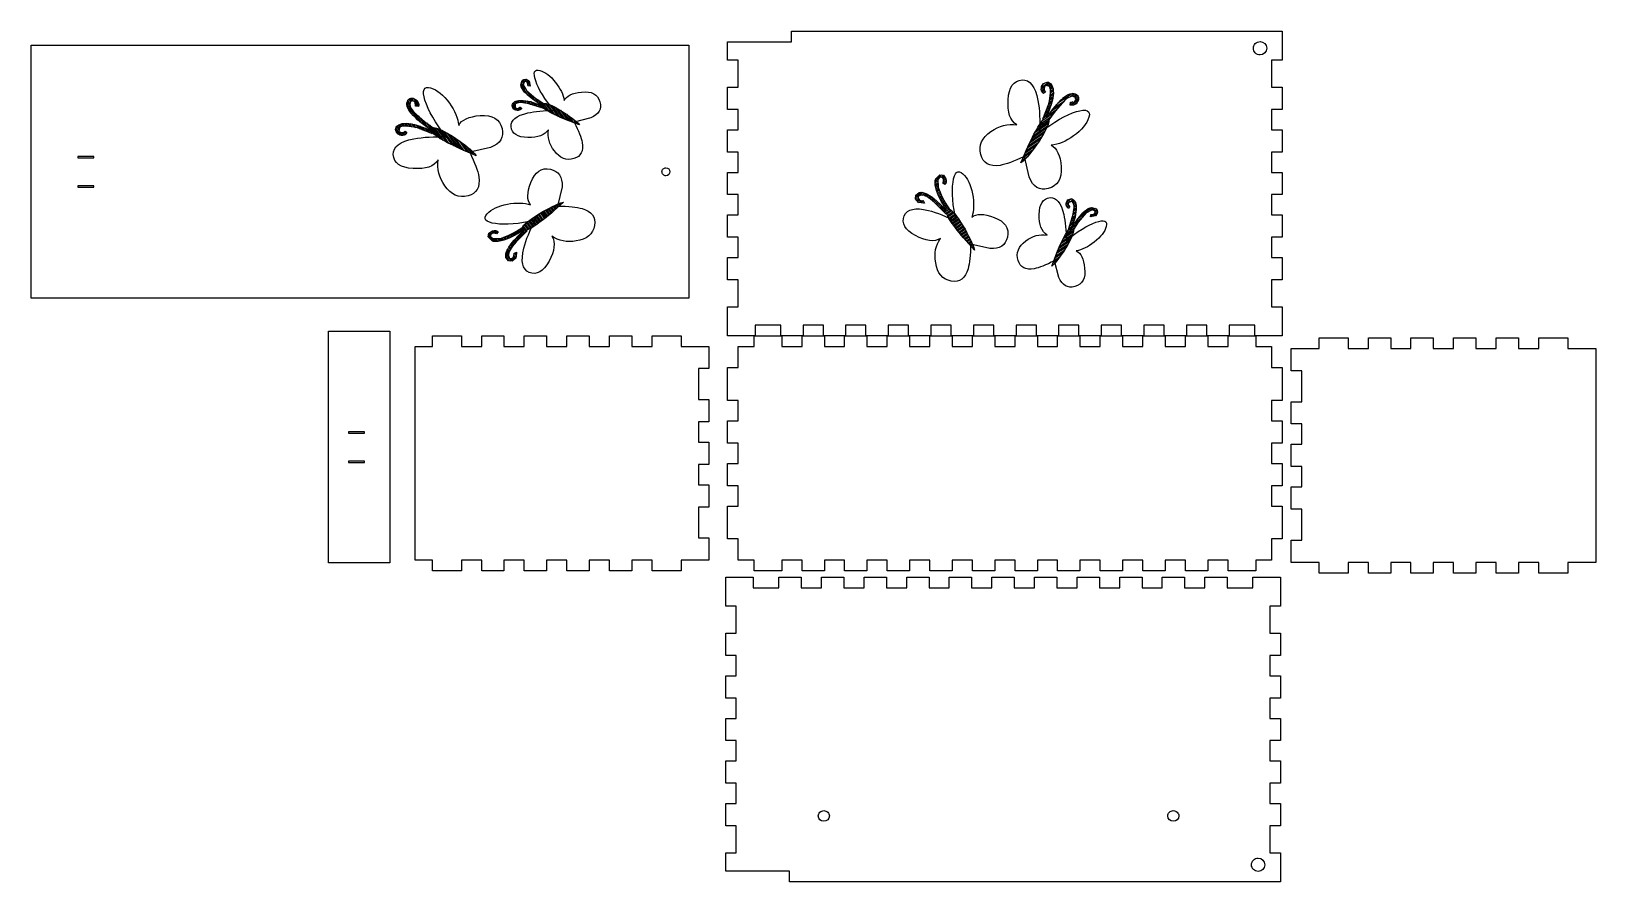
# Model space of a CAD drawing. Extents: x -48 to 540, y -41 to 278.
import ezdxf

# ---------------------------------------------------------------- set-up
doc = ezdxf.new("R2010")
doc.units = 0
doc.layers.add('Ebene_1', color=7, linetype='CONTINUOUS')

msp = doc.modelspace()

# ---------------------------------------------------------------- linework, layer by layer
at = {"layer": 'Ebene_1', "color": 7}
for points in [[(422.139251, 278.064987), (422.139251, 267.188978), (418.139248, 267.188978), (418.139248, 257.06497), (422.139251, 257.06497), (422.139251, 248.688964), (418.139248, 248.688964), (418.139248, 241.064957), (422.139251, 241.064957), (422.139251, 232.688951), (418.139248, 232.688951), (418.139248, 225.064943), (422.139251, 225.064943), (422.139251, 216.688938), (418.139248, 216.688938), (418.139248, 209.06493), (422.139251, 209.06493), (422.139251, 200.688925), (418.139248, 200.688925), (418.139248, 193.064917), (422.139251, 193.064917), (422.139251, 184.688912), (418.139248, 184.688912), (418.139248, 174.564903), (422.139251, 174.564903), (422.139251, 163.688894), (411.763244, 163.688894), (411.763244, 167.688898), (402.139235, 167.688898), (402.139235, 163.688894), (393.763229, 163.688894), (393.763229, 167.688898), (386.139222, 167.688898), (386.139222, 163.688894), (377.763216, 163.688894), (377.763216, 167.688898), (370.139208, 167.688898), (370.139208, 163.688894), (361.763203, 163.688894), (361.763203, 167.688898), (354.139195, 167.688898), (354.139195, 163.688894), (345.76319, 163.688894), (345.76319, 167.688898), (338.139182, 167.688898), (338.139182, 163.688894), (329.763176, 163.688894), (329.763176, 167.688898), (322.139169, 167.688898), (322.139169, 163.688894), (313.763163, 163.688894), (313.763163, 167.688898), (306.139156, 167.688898), (306.139156, 163.688894), (297.76315, 163.688894), (297.76315, 167.688898), (290.139143, 167.688898), (290.139143, 163.688894), (281.763137, 163.688894), (281.763137, 167.688898), (274.139129, 167.688898), (274.139129, 163.688894), (265.763124, 163.688894), (265.763124, 167.688898), (258.139116, 167.688898), (258.139116, 163.688894), (249.763111, 163.688894), (249.763111, 167.688898), (242.139103, 167.688898), (242.139103, 163.688894), (233.763098, 163.688894), (233.763098, 167.688898), (224.13909, 167.688898), (224.13909, 163.688894), (213.763081, 163.688894), (213.763081, 174.564903), (217.763084, 174.564903), (217.763084, 184.688912), (213.763081, 184.688912), (213.763081, 193.064917), (217.763084, 193.064917), (217.763084, 200.688925), (213.763081, 200.688925), (213.763081, 209.06493), (217.763084, 209.06493), (217.763084, 216.688938), (213.763081, 216.688938), (213.763081, 225.064943), (217.763084, 225.064943), (217.763084, 232.688951), (213.763081, 232.688951), (213.763081, 241.064957), (217.763084, 241.064957), (217.763084, 248.688964), (213.763081, 248.688964), (213.763081, 257.06497), (217.763084, 257.06497), (217.763084, 267.188978), (213.763081, 267.188978), (213.763, 274.065005), (237.763, 274.065005), (237.763, 278.064987), (345.76319, 278.064987), (354.139195, 278.064987), (361.763203, 278.064987), (370.139208, 278.064987), (377.763216, 278.064987), (386.139222, 278.064987), (393.763229, 278.064987), (402.139235, 278.064987), (411.763244, 278.064987), (422.139251, 278.064987)], [(-47.720939, 272.786349), (199.291287, 272.786349), (199.291287, 177.77413), (-47.720939, 177.77413), (-47.720939, 272.786349)], [(416.266178, 271.691765), (416.266178, 271.691765)], [(-30.220937, 230.536349), (-24.208715, 230.536349), (-24.208715, 231.024126), (-30.220937, 231.024126), (-30.220937, 230.536349)], [(192.157291, 225.280245), (192.157291, 225.280245)], [(-30.220937, 219.536349), (-24.208715, 219.536349), (-24.208715, 220.024126), (-30.220937, 220.024126), (-30.220937, 219.536349)], [(63.947376, 165.357559), (86.959599, 165.357559), (86.959599, 78.345332), (63.947376, 78.345332), (63.947376, 165.357559)], [(202.808626, 139.688875), (206.808629, 139.688875), (206.808629, 131.312869), (202.808626, 131.312869), (202.808626, 123.688862), (206.808629, 123.688862), (206.808629, 115.312856), (202.808626, 115.312856), (202.808626, 107.688848), (206.808629, 107.688848), (206.808629, 99.312843), (202.808626, 99.312843), (202.808626, 87.688832), (206.808629, 87.688832), (206.808629, 79.312826), (196.30862, 79.312826), (196.30862, 75.312823), (185.432611, 75.312823), (185.432611, 79.312826), (177.808605, 79.312826), (177.808605, 75.312823), (169.432599, 75.312823), (169.432599, 79.312826), (161.808592, 79.312826), (161.808592, 75.312823), (153.432586, 75.312823), (153.432586, 79.312826), (145.808579, 79.312826), (145.808579, 75.312823), (137.432573, 75.312823), (137.432573, 79.312826), (129.808565, 79.312826), (129.808565, 75.312823), (121.43256, 75.312823), (121.43256, 79.312826), (113.808552, 79.312826), (113.808552, 75.312823), (102.932543, 75.312823), (102.932543, 79.312826), (96.432999, 79.312826), (96.432999, 87.688832), (96.432999, 99.312843), (96.432999, 107.688848), (96.432999, 115.312856), (96.432999, 123.688862), (96.432999, 131.312869), (96.432999, 139.688875), (96.432999, 151.312884), (96.432999, 159.688891), (102.932543, 159.688891), (102.932543, 163.688895), (113.808552, 163.688895), (113.808552, 159.688891), (121.43256, 159.688891), (121.43256, 163.688895), (129.808565, 163.688895), (129.808565, 159.688891), (137.432573, 159.688891), (137.432573, 163.688895), (145.808579, 163.688895), (145.808579, 159.688891), (153.432586, 159.688891), (153.432586, 163.688895), (161.808592, 163.688895), (161.808592, 159.688891), (169.432599, 159.688891), (169.432599, 163.688895), (177.808605, 163.688895), (177.808605, 159.688891), (185.432611, 159.688891), (185.432611, 163.688895), (196.30862, 163.688895), (196.30862, 159.688891), (206.808629, 159.688891), (206.808629, 151.312884), (202.808626, 151.312884), (202.808626, 139.688875)], [(418.139248, 159.688891), (418.139248, 151.688885), (422.139251, 151.688885), (422.139251, 139.312874), (418.139248, 139.312874), (418.139248, 131.688868), (422.139251, 131.688868), (422.139251, 123.312863), (418.139248, 123.312863), (418.139248, 115.688855), (422.139251, 115.688855), (422.139251, 107.312849), (418.139248, 107.312849), (418.139248, 99.688842), (422.139251, 99.688842), (422.139251, 87.312833), (418.139248, 87.312833), (418.139248, 79.312826), (412.139243, 79.312826), (412.139243, 75.312823), (401.763236, 75.312823), (401.763236, 79.312826), (394.139228, 79.312826), (394.139228, 75.312823), (385.763222, 75.312823), (385.763222, 79.312826), (378.139215, 79.312826), (378.139215, 75.312823), (369.763209, 75.312823), (369.763209, 79.312826), (362.139202, 79.312826), (362.139202, 75.312823), (353.763196, 75.312823), (353.763196, 79.312826), (346.139189, 79.312826), (346.139189, 75.312823), (337.763183, 75.312823), (337.763183, 79.312826), (330.139175, 79.312826), (330.139175, 75.312823), (321.76317, 75.312823), (321.76317, 79.312826), (314.139162, 79.312826), (314.139162, 75.312823), (305.763157, 75.312823), (305.763157, 79.312826), (298.139149, 79.312826), (298.139149, 75.312823), (289.763144, 75.312823), (289.763144, 79.312826), (282.139136, 79.312826), (282.139136, 75.312823), (273.76313, 75.312823), (273.76313, 79.312826), (266.139123, 79.312826), (266.139123, 75.312823), (257.763117, 75.312823), (257.763117, 79.312826), (250.13911, 79.312826), (250.13911, 75.312823), (241.763104, 75.312823), (241.763104, 79.312826), (234.139098, 79.312826), (234.139098, 75.312823), (223.763089, 75.312823), (223.763089, 79.312826), (217.763084, 79.312826), (217.763084, 87.312833), (213.763081, 87.312833), (213.763081, 99.688842), (217.763084, 99.688842), (217.763084, 107.312849), (213.763081, 107.312849), (213.763081, 115.688855), (217.763084, 115.688855), (217.763084, 123.312863), (213.763081, 123.312863), (213.763081, 131.688868), (217.763084, 131.688868), (217.763084, 139.312874), (213.763081, 139.312874), (213.763081, 151.688885), (217.763084, 151.688885), (217.763084, 159.688891), (223.763089, 159.688891), (223.763089, 163.688895), (234.139098, 163.688895), (234.139098, 159.688891), (241.763104, 159.688891), (241.763104, 163.688895), (250.13911, 163.688895), (250.13911, 159.688891), (257.763117, 159.688891), (257.763117, 163.688895), (266.139123, 163.688895), (266.139123, 159.688891), (273.76313, 159.688891), (273.76313, 163.688895), (282.139136, 163.688895), (282.139136, 159.688891), (289.763144, 159.688891), (289.763144, 163.688895), (298.139149, 163.688895), (298.139149, 159.688891), (305.763157, 159.688891), (305.763157, 163.688895), (314.139162, 163.688895), (314.139162, 159.688891), (321.76317, 159.688891), (321.76317, 163.688895), (330.139175, 163.688895), (330.139175, 159.688891), (337.763183, 159.688891), (337.763183, 163.688895), (346.139189, 163.688895), (346.139189, 159.688891), (353.763196, 159.688891), (353.763196, 163.688895), (362.139202, 163.688895), (362.139202, 159.688891), (369.763209, 159.688891), (369.763209, 163.688895), (378.139215, 163.688895), (378.139215, 159.688891), (385.763222, 159.688891), (385.763222, 163.688895), (394.139228, 163.688895), (394.139228, 159.688891), (401.763236, 159.688891), (401.763236, 163.688895), (412.139243, 163.688895), (412.139243, 159.688891), (418.139248, 159.688891)], [(429.468037, 98.513567), (425.468034, 98.513567), (425.468034, 106.889573), (429.468037, 106.889573), (429.468037, 114.51358), (425.468034, 114.51358), (425.468034, 122.889586), (429.468037, 122.889586), (429.468037, 130.513593), (425.468034, 130.513593), (425.468034, 138.889599), (429.468037, 138.889599), (429.468037, 150.51361), (425.468034, 150.51361), (425.468034, 158.889615), (435.968043, 158.889615), (435.968043, 162.889619), (446.844052, 162.889619), (446.844052, 158.889615), (454.468058, 158.889615), (454.468058, 162.889619), (462.844063, 162.889619), (462.844063, 158.889615), (470.468071, 158.889615), (470.468071, 162.889619), (478.844077, 162.889619), (478.844077, 158.889615), (486.468084, 158.889615), (486.468084, 162.889619), (494.84409, 162.889619), (494.84409, 158.889615), (502.468097, 158.889615), (502.468097, 162.889619), (510.844103, 162.889619), (510.844103, 158.889615), (518.46811, 158.889615), (518.46811, 162.889619), (529.34412, 162.889619), (529.34412, 158.889615), (539.844127, 158.889615), (539.844127, 150.51361), (539.844127, 138.889599), (539.844127, 130.513593), (539.844127, 122.889586), (539.844127, 114.51358), (539.844127, 106.889573), (539.844127, 98.513567), (539.844127, 86.889558), (539.844127, 78.513551), (529.34412, 78.513551), (529.34412, 74.513547), (518.46811, 74.513547), (518.46811, 78.513551), (510.844103, 78.513551), (510.844103, 74.513547), (502.468097, 74.513547), (502.468097, 78.513551), (494.84409, 78.513551), (494.84409, 74.513547), (486.468084, 74.513547), (486.468084, 78.513551), (478.844077, 78.513551), (478.844077, 74.513547), (470.468071, 74.513547), (470.468071, 78.513551), (462.844063, 78.513551), (462.844063, 74.513547), (454.468058, 74.513547), (454.468058, 78.513551), (446.844052, 78.513551), (446.844052, 74.513547), (435.968043, 74.513547), (435.968043, 78.513551), (425.468034, 78.513551), (425.468034, 86.889558), (429.468037, 86.889558), (429.468037, 98.513567)], [(71.447375, 127.107552), (77.459597, 127.107552), (77.459597, 127.595329), (71.447375, 127.595329), (71.447375, 127.107552)], [(71.447375, 116.107551), (77.459597, 116.107551), (77.459597, 116.595329), (71.447375, 116.595329), (71.447375, 116.107551)], [(241.45047, 72.916026), (241.45047, 68.916022), (249.074477, 68.916022), (249.074477, 72.916026), (257.450483, 72.916026), (257.450483, 68.916022), (265.07449, 68.916022), (265.07449, 72.916026), (273.450496, 72.916026), (273.450496, 68.916022), (281.074503, 68.916022), (281.074503, 72.916026), (289.450509, 72.916026), (289.450509, 68.916022), (297.074517, 68.916022), (297.074517, 72.916026), (305.450522, 72.916026), (305.450522, 68.916022), (313.07453, 68.916022), (313.07453, 72.916026), (321.450535, 72.916026), (321.450535, 68.916022), (329.074543, 68.916022), (329.074543, 72.916026), (337.450549, 72.916026), (337.450549, 68.916022), (345.074556, 68.916022), (345.074556, 72.916026), (353.450562, 72.916026), (353.450562, 68.916022), (361.074569, 68.916022), (361.074569, 72.916026), (369.450575, 72.916026), (369.450575, 68.916022), (377.074582, 68.916022), (377.074582, 72.916026), (385.450588, 72.916026), (385.450588, 68.916022), (393.074596, 68.916022), (393.074596, 72.916026), (401.450601, 72.916026), (401.450601, 68.916022), (411.07461, 68.916022), (411.07461, 72.916026), (421.450618, 72.916026), (421.450618, 62.040016), (417.450614, 62.040016), (417.450614, 51.916008), (421.450618, 51.916008), (421.450618, 43.540003), (417.450614, 43.540003), (417.450614, 35.915995), (421.450618, 35.915995), (421.450618, 27.53999), (417.450614, 27.53999), (417.450614, 19.915982), (421.450618, 19.915982), (421.450618, 11.539976), (417.450614, 11.539976), (417.450614, 3.915969), (421.450618, 3.915969), (421.450618, -4.460037), (417.450614, -4.460037), (417.450614, -12.084044), (421.450618, -12.084044), (421.450618, -20.46005), (417.450614, -20.46005), (417.450614, -30.584058), (421.450618, -30.584058), (421.450618, -41.460067), (411.07461, -41.460067), (401.450601, -41.460067), (393.074596, -41.460067), (385.450588, -41.460067), (377.074582, -41.460067), (369.450575, -41.460067), (361.074569, -41.460067), (353.450562, -41.460067), (345.074556, -41.460067), (337.450549, -41.460067), (329.074543, -41.460067), (321.450535, -41.460067), (313.07453, -41.460067), (237.074, -41.460067), (237.074, -37.459996), (213.074, -37.459996), (213.074448, -30.584058), (217.074451, -30.584058), (217.074451, -20.46005), (213.074448, -20.46005), (213.074448, -12.084044), (217.074451, -12.084044), (217.074451, -4.460037), (213.074448, -4.460037), (213.074448, 3.915969), (217.074451, 3.915969), (217.074451, 11.539976), (213.074448, 11.539976), (213.074448, 19.915982), (217.074451, 19.915982), (217.074451, 27.53999), (213.074448, 27.53999), (213.074448, 35.915995), (217.074451, 35.915995), (217.074451, 43.540003), (213.074448, 43.540003), (213.074448, 51.916008), (217.074451, 51.916008), (217.074451, 62.040016), (213.074448, 62.040016), (213.074448, 72.916026), (223.450456, 72.916026), (223.450456, 68.916022), (233.074464, 68.916022), (233.074464, 72.916026), (241.45047, 72.916026)], [(252.013449, -16.75419), (252.013449, -16.75419)], [(383.258692, -16.75419), (383.258692, -16.75419)], [(415.577528, -35.087317), (415.577528, -35.087317)]]:
    msp.add_lwpolyline(points, close=True, dxfattribs=at)
at = {"layer": 'Ebene_1', "color": 3}
for points in [[(136.196278, 257.893234), (136.621664, 259.594727)], [(137.945467, 256.284467), (136.375841, 258.611464)], [(136.550183, 259.30881), (137.174797, 258.382808)], [(137.410984, 258.988468), (136.884646, 259.768772)], [(137.366089, 258.956667), (137.04705, 257.999577), (138.216861, 255.766368), (141.726296, 252.788754), (144.491305, 251.087261), (144.491305, 250.980917)], [(137.380171, 259.989956), (137.896309, 259.224773)], [(137.988339, 260.044147), (139.694781, 257.514315)], [(139.280326, 259.275698), (139.705712, 257.467861), (138.854941, 257.574205), (138.642247, 258.74398)], [(138.929627, 259.604479), (139.349394, 258.982167)], [(331.688979, 257.103991), (334.314015, 258.874653)], [(332.913096, 258.574414), (332.090096, 258.019277)], [(332.485753, 258.410047), (333.868217, 258.941778)], [(334.850821, 258.592023), (333.411741, 257.621324)], [(95.169916, 251.83751), (94.505114, 252.823089)], [(95.874339, 251.749), (95.06898, 252.942958)], [(95.678264, 252.895098), (97.167116, 252.044351)], [(95.788454, 252.832134), (97.72071, 249.967533)], [(138.800393, 254.061217), (136.2015, 257.91412)], [(138.399422, 255.611472), (140.274638, 252.831432)], [(139.023911, 257.553084), (138.797843, 257.888234)], [(141.531353, 251.92414), (139.90687, 254.332464)], [(141.414319, 253.053454), (142.689485, 251.162997)], [(331.600397, 256.399519), (332.972429, 257.324994)], [(331.655699, 255.792102), (332.684231, 256.485876)], [(331.863586, 255.287607), (332.796292, 255.916744)], [(333.017471, 255.538691), (333.230156, 255.325998), (332.485753, 254.687919), (332.166724, 254.900613)], [(332.206427, 254.874143), (333.087624, 255.468536)], [(334.825308, 257.027543), (334.506277, 257.452928), (333.123814, 257.665621), (332.69844, 256.708503)], [(335.246833, 258.214424), (334.190033, 257.501583)], [(335.921565, 252.867067), (334.664467, 252.019118)], [(335.524144, 257.756758), (334.696899, 257.198758)], [(334.821282, 252.769615), (336.032187, 253.586405)], [(336.110748, 254.284117), (334.929327, 253.487215)], [(335.764758, 257.274339), (334.944776, 256.721238)], [(335.018408, 254.192023), (336.152955, 254.957307)], [(335.94986, 256.754474), (335.069604, 256.160718)], [(336.140407, 255.593563), (335.095016, 254.888417)], [(335.111645, 255.544354), (336.072278, 256.19233)], [(335.357024, 258.091007), (335.569711, 257.665621)], [(343.382282, 254.67593), (337.738046, 250.868733)], [(341.888603, 254.313122), (339.60222, 252.770892)], [(342.482027, 250.327713), (342.588371, 251.391179), (344.077177, 251.603872), (344.608894, 252.454644), (344.396207, 253.305416), (343.22643, 253.624454)], [(344.160383, 254.556062), (342.585266, 253.4936)], [(343.588622, 253.525671), (344.75449, 254.312083)], [(345.209027, 253.97396), (344.269236, 253.340045)], [(344.419886, 252.152222), (345.613845, 252.957581)], [(344.508397, 252.856645), (345.493976, 253.521447)], [(93.350631, 250.711395), (97.157828, 245.067159)], [(93.470499, 251.489496), (94.532961, 249.914379)], [(93.713439, 249.217716), (95.255669, 246.931333)], [(94.50089, 250.917736), (93.714478, 252.083603)], [(94.052601, 252.53814), (94.686516, 251.598349)], [(97.698848, 249.81114), (96.635383, 249.917484), (96.422689, 251.40629), (95.571917, 251.938008), (94.721145, 251.72532), (94.402107, 250.555543)], [(95.890957, 247.790616), (99.932125, 244.174943), (103.228865, 241.83539)], [(98.678183, 243.769016), (96.078961, 247.622407)], [(96.507919, 250.809708), (97.144059, 249.866618)], [(96.837519, 252.232686), (97.736574, 250.899821)], [(133.324923, 248.960394), (132.899536, 250.023827)], [(132.93388, 250.332906), (134.214913, 248.433752)], [(133.984705, 249.730847), (133.187737, 250.912365)], [(133.537616, 251.299948), (133.856655, 251.618977)], [(134.061279, 250.573134), (133.557567, 251.319898)], [(134.388388, 250.874574), (134.069348, 250.661887), (133.963001, 249.492111)], [(134.473451, 250.917891), (133.965706, 251.670631)], [(134.327093, 249.223252), (134.937248, 248.318686)], [(134.980091, 251.122599), (134.471124, 251.87715)], [(135.555524, 251.225318), (135.028105, 252.007226)], [(135.060079, 249.092397), (135.526451, 248.400991)], [(135.540322, 249.336238), (136.008346, 248.642383)], [(135.626773, 252.075499), (136.186207, 251.246129)], [(135.770892, 249.492111), (135.877238, 249.598453), (136.515317, 249.066737), (136.302625, 248.85405)], [(136.176232, 249.349301), (136.426641, 248.978064)], [(136.861929, 251.200168), (136.259623, 252.093097)], [(136.921292, 252.067972), (137.574851, 251.099058)], [(138.330267, 250.934949), (137.613535, 251.997518)], [(138.335508, 251.882988), (139.09634, 250.755044)], [(139.884201, 250.542835), (139.068653, 251.751901)], [(144.491305, 249.279424), (144.384958, 249.173081), (139.493019, 250.661887)], [(139.801795, 251.620813), (140.695461, 250.295938)], [(139.812059, 251.618977), (143.959572, 250.236514), (143.853225, 250.449201)], [(140.632136, 251.345626), (141.506722, 250.04904)], [(142.31798, 249.802141), (141.463858, 251.068394)], [(142.295579, 250.791161), (143.129241, 249.555244)], [(142.600421, 252.250847), (143.789188, 250.48848)], [(143.940501, 249.308346), (143.127301, 250.51393)], [(145.937199, 248.259826), (143.702662, 251.572566)], [(144.726727, 249.098563), (143.959022, 250.236698)], [(146.991729, 247.652277), (144.74533, 250.9826)], [(145.436903, 250.913141), (147.990028, 247.12809)], [(148.950016, 246.660701), (146.215831, 250.714177)], [(147.067971, 250.406673), (149.884255, 246.231485)], [(150.806774, 245.819642), (147.982081, 250.007298)], [(148.949106, 249.529476), (151.711272, 245.434518)], [(152.607522, 245.061622), (149.982491, 248.953274)], [(151.01934, 248.371937), (153.494647, 244.702252)], [(154.363518, 244.369945), (152.150498, 247.650785)], [(153.316228, 246.878379), (155.23239, 244.037638)], [(336.292592, 247.31485), (332.137227, 244.511938)], [(332.485753, 244.904042), (332.166724, 245.010389), (334.399934, 250.753098)], [(332.594187, 246.109612), (334.093295, 247.120803)], [(334.410667, 247.9796), (332.934055, 246.983583)], [(333.273921, 247.857553), (334.728038, 248.838397)], [(335.357024, 250.540407), (333.549187, 245.648467), (333.761874, 245.648467)], [(333.613789, 248.731524), (335.04541, 249.697194)], [(333.953657, 249.605494), (335.360849, 250.554687)], [(335.571687, 251.341623), (334.293524, 250.479465)], [(340.461503, 252.135604), (336.84583, 248.094436), (334.506277, 244.797696)], [(334.507651, 251.268621), (335.75998, 252.113353)], [(334.537459, 246.775683), (337.38359, 248.69548)], [(338.838443, 250.321541), (335.393718, 247.997976)], [(336.439903, 249.348378), (340.293294, 251.9476)], [(343.480594, 251.518642), (342.537505, 250.882502)], [(345.503021, 252.238107), (342.638419, 250.305851)], [(344.903572, 251.189042), (343.570708, 250.289987)], [(345.565984, 252.348297), (344.715238, 250.859445)], [(89.616514, 239.814866), (89.084783, 241.197331)], [(90.92257, 239.018092), (89.151908, 241.643128)], [(89.434538, 242.179934), (90.405237, 240.740854)], [(89.812137, 242.575947), (90.524978, 241.519147)], [(89.935554, 242.686137), (90.36094, 242.898824)], [(90.269803, 242.853257), (90.827803, 242.026012)], [(90.999018, 242.154421), (90.573633, 241.83539), (90.36094, 240.452928), (91.318058, 240.027553)], [(90.752222, 243.093871), (91.305323, 242.27389)], [(91.272087, 243.278973), (91.865843, 242.398717)], [(92.482207, 242.440758), (91.834231, 243.401391)], [(92.432998, 243.46952), (93.138144, 242.424129)], [(93.834538, 242.347521), (93.069254, 243.482069)], [(93.742444, 243.439861), (94.539346, 242.25844)], [(95.256946, 242.150395), (94.440156, 243.3613)], [(95.159494, 243.250678), (96.007443, 241.99358)], [(96.75794, 241.836765), (95.913208, 243.089093)], [(96.684938, 242.9008), (97.547096, 241.622638)], [(103.122519, 239.814866), (103.016172, 239.495837), (97.273463, 241.729047)], [(98.421067, 241.28277), (97.471874, 242.689962)], [(97.486154, 242.686137), (102.378094, 240.8783), (102.378094, 241.090987)], [(97.70502, 246.167556), (100.028585, 242.722831)], [(99.295037, 240.942902), (98.329367, 242.374523)], [(100.169008, 240.603034), (99.188164, 242.057151)], [(101.250878, 241.866572), (99.331081, 244.712703)], [(100.046961, 241.739781), (101.042978, 240.263168)], [(100.711711, 243.621706), (103.514623, 239.46634)], [(101.916949, 239.923301), (100.905758, 241.422408)], [(101.764555, 241.105036), (102.79092, 239.583433)], [(104.86907, 238.414158), (101.948426, 242.744062)], [(106.008086, 237.681358), (103.185142, 241.866419)], [(107.082539, 237.044271), (103.884196, 241.78587)], [(104.655613, 241.598039), (108.104819, 236.484533)], [(109.103762, 235.959391), (105.505502, 241.293872)], [(156.101261, 243.705331), (154.568295, 245.977979)], [(155.899019, 244.960967), (156.970132, 243.373024)], [(162.463862, 245.557407), (156.189419, 243.855914)], [(157.839003, 243.040715), (157.439478, 243.633018)], [(333.560898, 241.603924), (328.141113, 237.948123)], [(328.630278, 238.922799), (333.964759, 242.521059)], [(334.268926, 243.370948), (329.15542, 239.921742)], [(329.715158, 240.944022), (334.456757, 244.142365)], [(330.352245, 242.018475), (334.537306, 244.841419)], [(331.085045, 243.157491), (335.414949, 246.078135)], [(333.775923, 246.262006), (332.25432, 245.235641)], [(89.452147, 240.242209), (90.007284, 239.41921)], [(91.627042, 238.92951), (90.701567, 240.301543)], [(92.234459, 238.984812), (91.540685, 240.013344)], [(92.738954, 239.192699), (92.109817, 240.125405)], [(92.48787, 240.346584), (92.700563, 240.55927), (93.338642, 239.814866), (93.125948, 239.495837)], [(93.152418, 239.53554), (92.558025, 240.416737)], [(106.422637, 240.890011), (110.078438, 235.470226)], [(111.045497, 234.992353), (107.397836, 240.400073)], [(108.427887, 239.828813), (111.987721, 234.551299)], [(112.929946, 234.110245), (109.529286, 239.151779)], [(110.637109, 238.465224), (113.859166, 233.688469)], [(114.777848, 233.282315), (111.787865, 237.715018)], [(112.983754, 236.897901), (115.696532, 232.87616)], [(116.6073, 232.481739), (114.206691, 236.040684)], [(329.568788, 235.042807), (325.547047, 232.330029)], [(325.953201, 233.248713), (330.385905, 236.238696)], [(331.136111, 237.389452), (326.359355, 234.167395)], [(326.781132, 235.096615), (331.822666, 238.497275)], [(332.4997, 239.598674), (327.222186, 236.03884)], [(327.66324, 236.981064), (333.07096, 240.628725)], [(115.542815, 235.015667), (117.508126, 232.10206)], [(124.710856, 234.391356), (116.947563, 232.58352)], [(118.408951, 231.722381), (117.029989, 233.766715)], [(119.101782, 231.651055), (119.309775, 231.342702)], [(324.393268, 229.61761), (326.437602, 230.996572)], [(327.686554, 232.483746), (324.772947, 230.518435)], [(325.152626, 231.419261), (328.711571, 233.81987)], [(327.062243, 223.315705), (325.254406, 231.078998)], [(294.166585, 224.057421), (291.933679, 222.551262)], [(291.968942, 222.677625), (293.457748, 224.166477), (294.840213, 223.953783), (295.797303, 222.571278)], [(293.670435, 223.315705), (292.819689, 222.358586), (292.926032, 219.487231)], [(293.998088, 223.299044), (294.881129, 223.89468)], [(294.501089, 222.993612), (295.185384, 223.455189)], [(324.321942, 228.924779), (324.013589, 228.716786)], [(151.61652, 219.609632), (149.914976, 212.378285)], [(285.375655, 215.339717), (285.907371, 214.595291), (287.077148, 214.382598), (287.289835, 214.488945), (287.715208, 213.531826), (287.396179, 213.531826), (285.481998, 213.74452), (284.312221, 215.127025), (284.524908, 216.509528), (285.801029, 217.466647), (286.439088, 217.572994)], [(287.278933, 217.477341), (284.372161, 215.516641)], [(284.482829, 216.236011), (286.463151, 217.571795)], [(292.837724, 221.871625), (291.767444, 221.14969)], [(293.142868, 222.722174), (291.788561, 221.808655)], [(291.802436, 220.528574), (292.861019, 221.242618)], [(292.884315, 220.613612), (291.875926, 219.933425)], [(292.907611, 219.984605), (291.959028, 219.34476)], [(292.961036, 219.375921), (292.109621, 218.801619)], [(292.270275, 218.265263), (293.128305, 218.844029)], [(293.30604, 218.319195), (292.45328, 217.743984)], [(292.638948, 217.224503), (293.497037, 217.803309)], [(295.371929, 220.444349), (294.627526, 220.976081)], [(295.489638, 223.015696), (294.768484, 222.529257)], [(294.799734, 221.260895), (295.918163, 222.015307)], [(294.903043, 221.975301), (295.793893, 222.576205)], [(294.970305, 220.731231), (295.883707, 221.347346)], [(147.880549, 210.013842), (146.805623, 211.607439)], [(147.285073, 211.852454), (148.284577, 210.370673)], [(148.688605, 210.727502), (147.764523, 212.09747)], [(148.251137, 212.331868), (149.092635, 211.084332)], [(149.496663, 211.441162), (148.748655, 212.550096)], [(149.246173, 212.768327), (149.899076, 211.800387)], [(150.297099, 212.16612), (149.743691, 212.986557)], [(150.241934, 213.203711), (150.695123, 212.531852)], [(151.093146, 212.897584), (150.75708, 213.395808)], [(151.273855, 213.58549), (151.491169, 213.263318)], [(151.889193, 213.62905), (151.803514, 213.756069)], [(285.360138, 215.538339), (284.47142, 214.938874)], [(285.58564, 215.045728), (284.81872, 214.528417)], [(285.896414, 214.610632), (285.166019, 214.117961)], [(285.556006, 213.736296), (286.633695, 214.463228)], [(286.439088, 216.509528), (286.120058, 216.403182)], [(287.367744, 214.313645), (286.376634, 213.645112)], [(286.831945, 216.531115), (287.935345, 217.27539)], [(287.197261, 213.553928), (287.58819, 213.817622)], [(287.577973, 216.389612), (288.516641, 217.022771)], [(288.181341, 216.151881), (289.056582, 216.742256)], [(289.564344, 216.440035), (288.722423, 215.872136)], [(289.224796, 215.566279), (290.04579, 216.120063)], [(290.518437, 215.794157), (289.693587, 215.237773)], [(290.149918, 214.900861), (290.967264, 215.452183)], [(290.587523, 214.551316), (291.41351, 215.108469)], [(291.014123, 214.19435), (291.842009, 214.752782)], [(291.430256, 213.830323), (292.270506, 214.397095)], [(296.009988, 209.703354), (295.797303, 209.49066), (291.649912, 213.638173)], [(291.831695, 213.456384), (292.670733, 214.022341)], [(292.216703, 213.071364), (293.069761, 213.646775)], [(292.287971, 214.382598), (295.903645, 210.979511), (295.903645, 211.085857)], [(292.601713, 212.686343), (293.468788, 213.27121)], [(293.700467, 217.295806), (292.843482, 216.717746)], [(292.986722, 212.301323), (293.867813, 212.895643)], [(293.912924, 216.794394), (293.050678, 216.212785)], [(294.137549, 216.301191), (293.275185, 215.719501)], [(293.371732, 211.916302), (294.266841, 212.520078)], [(294.369507, 215.812932), (293.501565, 215.22748)], [(294.616494, 215.334811), (293.753465, 214.752673)], [(293.756742, 211.531282), (294.665866, 212.144512)], [(294.874577, 214.864176), (294.005364, 214.277866)], [(294.14175, 211.14626), (295.064893, 211.768947)], [(295.132659, 214.393538), (294.257264, 213.803059)], [(295.390744, 213.922903), (294.509164, 213.328253)], [(295.654752, 213.456264), (294.784242, 212.86908)], [(295.942873, 213.005888), (295.068568, 212.416145)], [(296.230992, 212.555513), (295.352893, 211.963211)], [(296.519112, 212.105138), (295.637219, 211.510276)], [(296.807232, 211.654763), (295.903645, 211.045268)], [(341.894139, 213.699468), (340.989573, 213.089313)], [(341.763284, 212.966482), (341.071878, 212.50011)], [(343.003793, 215.092681), (341.104639, 213.811648)], [(342.007125, 212.486239), (341.31327, 212.018215)], [(342.162998, 212.255669), (342.26934, 212.149323), (341.737624, 211.511244), (341.524937, 211.723936)], [(341.63128, 214.701638), (342.694714, 215.127025)], [(342.020188, 211.850329), (341.64895, 211.59992)], [(343.545461, 213.638173), (343.332774, 213.957213), (342.162998, 214.06356)], [(342.401734, 214.041856), (343.583252, 214.838824)], [(343.244021, 213.965282), (343.990785, 214.468994)], [(343.588778, 213.55311), (344.341518, 214.060855)], [(343.793486, 213.04647), (344.548037, 213.555437)], [(343.871055, 211.164632), (344.763984, 211.766939)], [(343.896204, 212.471037), (344.678113, 212.998456)], [(344.746386, 212.399788), (343.917016, 211.840354)], [(343.970835, 214.488945), (344.289864, 214.169906)], [(346.732104, 209.226168), (350.585007, 211.825061)], [(348.955354, 210.081094), (351.282351, 211.65072)], [(350.564121, 211.830283), (352.265614, 211.404897)], [(139.229083, 203.723607), (137.85062, 205.767202)], [(138.253323, 206.125997), (139.710692, 203.965422)], [(140.179906, 204.225614), (138.65989, 206.479063)], [(139.080328, 206.811567), (140.649119, 204.485807)], [(141.099242, 204.774302), (139.50189, 207.142402)], [(139.93489, 207.456283), (141.546904, 205.066445)], [(141.994564, 205.358588), (140.367889, 207.770163)], [(140.810893, 208.06921), (142.432509, 205.665136)], [(142.864669, 205.980262), (141.257829, 208.362428)], [(141.704765, 208.655648), (143.296828, 206.295388)], [(143.728988, 206.610512), (142.151701, 208.948868)], [(142.598637, 209.242086), (144.151383, 206.940113)], [(144.571858, 207.272562), (143.047374, 209.532636)], [(143.512975, 209.798183), (144.992332, 207.605011)], [(145.412806, 207.93746), (143.978574, 210.063732)], [(144.444175, 210.329279), (145.828607, 208.276836)], [(146.239956, 208.622813), (144.909775, 210.594828)], [(145.375376, 210.860377), (146.651307, 208.968789)], [(147.062656, 209.314763), (145.846722, 211.117406)], [(146.326172, 211.362423), (147.474007, 209.660739)], [(294.52676, 210.76124), (295.463921, 211.393381)], [(294.911769, 210.376219), (295.862948, 211.017816)], [(297.154046, 211.243979), (295.296779, 209.991199)], [(295.681787, 209.606178), (297.626511, 210.917949)], [(298.046435, 210.556479), (296.181749, 209.298695)], [(296.394494, 208.797478), (298.438089, 210.175941)], [(298.796884, 209.773239), (296.636309, 208.315869)], [(296.967078, 211.404897), (296.860735, 211.404897)], [(296.896501, 207.846655), (299.14995, 209.366671)], [(299.482454, 208.946233), (297.156694, 207.377442)], [(297.445189, 206.927319), (299.813289, 208.524671)], [(300.12717, 208.091671), (297.737332, 206.479657)], [(298.029475, 206.031998), (300.44105, 207.658672)], [(300.740097, 207.215668), (298.336023, 205.594052)], [(298.651149, 205.161892), (301.033315, 206.768732)], [(301.326535, 206.321796), (298.966275, 204.729733)], [(299.281399, 204.297573), (301.619755, 205.87486)], [(341.950311, 203.535256), (341.843967, 203.641603), (343.332774, 208.533542)], [(343.462048, 205.730982), (342.226131, 204.89732)], [(342.473028, 205.708581), (343.739281, 206.562703)], [(344.016513, 207.394425), (342.719926, 206.519839)], [(344.289864, 208.214502), (342.907401, 204.066989), (343.120088, 204.173336)], [(344.291699, 208.224766), (342.966825, 207.3311)], [(343.213722, 208.14236), (344.422788, 208.957908)], [(344.553875, 209.691053), (343.425931, 208.930221)], [(343.605836, 209.696294), (344.668405, 210.413026)], [(351.627554, 210.660472), (350.670464, 210.979511), (348.437255, 209.8097), (345.459641, 206.300265), (343.758148, 203.535256), (343.651804, 203.535256)], [(344.738859, 211.105269), (343.769944, 210.45171)], [(345.724341, 206.612242), (343.833884, 205.337076)], [(344.595027, 206.495208), (347.003351, 208.119691)], [(348.282359, 209.627139), (345.502319, 207.751923)], [(351.946585, 208.746235), (350.138748, 208.320849), (350.245092, 209.17162), (351.414867, 209.384314)], [(352.715033, 210.038223), (350.185202, 208.33178)], [(350.22397, 209.00265), (350.559121, 209.228718)], [(351.979697, 211.476378), (351.053695, 210.851764)], [(352.275366, 209.096934), (351.653054, 208.677167)], [(351.659354, 210.615578), (352.439659, 211.141915)], [(352.660843, 210.646391), (351.895659, 210.130252)], [(125.348936, 199.298055), (123.860084, 200.786862), (124.072778, 202.169326), (125.455283, 203.126416)], [(123.96914, 201.495699), (125.475299, 199.262792)], [(124.727517, 201.327201), (124.131881, 202.210243)], [(125.032949, 201.830202), (124.571372, 202.514497)], [(124.710856, 200.999549), (125.667975, 200.148802), (128.53933, 200.255145)], [(125.010865, 202.818751), (125.497304, 202.097597)], [(125.304387, 200.471982), (126.217906, 199.117674)], [(126.05126, 202.232156), (125.450356, 203.123006)], [(126.765666, 202.128847), (126.011254, 203.247276)], [(126.154936, 200.166837), (126.876871, 199.096557)], [(127.29533, 202.299419), (126.679215, 203.21282)], [(127.497987, 199.131549), (126.783943, 200.190133)], [(127.582212, 202.701042), (127.05048, 201.956639)], [(127.412949, 200.213428), (128.093136, 199.205039)], [(128.041956, 200.236724), (128.681801, 199.288141)], [(128.65064, 200.290149), (129.224942, 199.438734)], [(129.761298, 199.599388), (129.182532, 200.457418)], [(129.707366, 200.635153), (130.282577, 199.782393)], [(130.802058, 199.968062), (130.223252, 200.826151)], [(130.730755, 201.02958), (131.308815, 200.172596)], [(131.232167, 201.242037), (131.813776, 200.379791)], [(131.725371, 201.466663), (132.30706, 200.604298)], [(132.213629, 201.69862), (132.799081, 200.830678)], [(132.69175, 201.945607), (133.273888, 201.082578)], [(133.162385, 202.20369), (133.748695, 201.334478)], [(133.633023, 202.461773), (134.223502, 201.586377)], [(133.643963, 199.617084), (137.04705, 203.232758), (136.940704, 203.232758)], [(134.570177, 199.160808), (134.00422, 199.999847)], [(134.103658, 202.719857), (134.698308, 201.838277)], [(134.955197, 199.545817), (134.379786, 200.398874)], [(138.323207, 203.339101), (138.535901, 203.126416), (134.388388, 198.979025)], [(134.570297, 202.983865), (135.157481, 202.113355)], [(135.340218, 199.930827), (134.755351, 200.797901)], [(135.020673, 203.271986), (135.610416, 202.397681)], [(135.725238, 200.315835), (135.130918, 201.196927)], [(135.471048, 203.560105), (136.06335, 202.682007)], [(136.110259, 200.700845), (135.506484, 201.595954)], [(136.495279, 201.085855), (135.882049, 201.994979)], [(135.921423, 203.848226), (136.516285, 202.966332)], [(136.880301, 201.470864), (136.257614, 202.394007)], [(136.371798, 204.136345), (136.981293, 203.232758)], [(136.621664, 204.296191), (136.621664, 204.189848)], [(137.265321, 201.855874), (136.63318, 202.793034)], [(136.782582, 204.483159), (138.035362, 202.625892)], [(137.650342, 202.240882), (137.008745, 203.192061)], [(138.420384, 203.010901), (137.108612, 204.955624)], [(137.470082, 205.375548), (138.727866, 203.510862)], [(301.912973, 205.427924), (299.611, 203.875178)], [(299.943449, 203.454703), (302.203523, 204.979187)], [(302.46907, 204.513586), (300.275898, 203.034229)], [(300.608347, 202.613755), (302.734619, 204.047987)], [(303.000166, 203.582386), (300.947723, 202.197954)], [(301.293699, 201.786605), (303.265715, 203.116786)], [(303.531264, 202.651185), (301.639675, 201.375254)], [(301.98565, 200.963905), (303.788293, 202.179839)], [(304.03331, 201.700389), (302.331626, 200.552554)], [(302.684729, 200.146012), (304.278326, 201.220938)], [(304.523341, 200.741488), (303.04156, 199.741984)], [(303.398389, 199.337956), (304.768357, 200.262038)], [(305.002754, 199.775424), (303.755219, 198.933926)], [(338.490529, 197.219787), (342.678185, 200.04448)], [(343.07756, 200.95859), (338.902372, 198.142306)], [(339.331588, 199.076545), (343.385064, 201.81073)], [(343.584027, 202.589658), (339.798977, 200.036533)], [(340.323164, 201.034833), (343.653487, 203.281231)], [(340.930712, 202.089362), (344.243452, 204.323899)], [(341.76945, 203.299834), (342.907584, 204.067539)], [(341.979233, 204.08606), (343.184817, 204.89926)], [(344.921734, 205.42614), (343.159366, 204.237373)], [(132.686844, 192.704768), (133.43127, 193.236484), (133.643963, 194.406261), (133.537616, 194.618948), (134.494735, 195.044321), (134.494735, 194.725292), (134.282041, 192.811112), (132.899536, 191.641334), (131.517033, 191.854021), (130.559914, 193.130142), (130.453567, 193.768202)], [(130.54922, 194.608046), (132.50992, 191.701274)], [(131.495447, 194.161058), (130.751171, 195.264458)], [(131.636949, 194.907086), (131.00379, 195.845755)], [(131.87468, 195.510454), (131.284305, 196.385696)], [(131.586526, 196.893458), (132.154425, 196.051536)], [(132.460282, 196.553909), (131.906498, 197.374903)], [(132.232404, 197.84755), (132.788788, 197.0227)], [(133.1257, 197.479031), (132.574379, 198.296377)], [(133.475245, 197.916636), (132.918092, 198.742624)], [(133.832211, 198.343236), (133.273779, 199.171122)], [(134.290265, 192.885119), (133.563333, 193.962808)], [(134.196238, 198.75937), (133.629466, 199.599619)], [(133.712916, 194.696857), (134.381449, 193.705747)], [(134.472633, 194.526375), (134.208939, 194.917304)], [(304.112048, 198.529898), (305.220983, 199.277906)], [(305.439214, 198.780388), (304.471273, 198.127485)], [(304.837007, 197.729462), (305.657444, 198.28287)], [(312.280519, 196.410041), (305.049172, 198.111585)], [(305.874598, 197.784627), (305.202739, 197.331439)], [(305.568471, 196.933415), (306.066695, 197.269481)], [(306.256376, 196.752706), (305.934205, 196.535392)], [(306.299937, 196.137368), (306.426955, 196.223047)], [(339.549265, 194.710333), (336.708525, 192.794171)], [(337.040832, 193.663043), (340.321672, 195.876063)], [(341.042824, 197.007222), (337.373139, 194.531914)], [(337.732509, 195.419039), (341.624161, 198.04407)], [(342.200363, 199.077455), (338.105404, 196.315289)], [(131.79055, 191.811942), (130.454766, 193.792264)], [(131.517033, 193.768202), (131.623379, 193.449171)], [(132.488222, 192.689251), (133.087687, 191.800534)], [(132.980833, 192.914754), (133.498144, 192.147834)], [(133.41593, 193.225527), (133.9086, 192.495132)], [(335.711602, 190.187558), (336.303905, 190.587083)], [(337.631854, 192.127542), (336.04391, 191.056429)], [(336.376217, 191.9253), (338.648865, 193.458266)], [(338.228294, 185.562699), (336.526801, 191.837142)]]:
    msp.add_lwpolyline(points, dxfattribs=at)
at = {"layer": 'Ebene_1', "color": 7}
for points in [[(411.266188, 271.691765), (411.266186, 272.354809), (411.529578, 272.990698), (411.998421, 273.459541)], [(411.998421, 269.923989), (411.529578, 270.392832), (411.266186, 271.028721), (411.266188, 271.691765)], [(411.998421, 273.459541), (412.467265, 273.928384), (413.103153, 274.191776), (413.766198, 274.191774)], [(413.766198, 274.191774), (415.146906, 274.191763), (416.266183, 273.072473), (416.266178, 271.691765)], [(416.266178, 271.691765), (416.266183, 270.311057), (415.146906, 269.191766), (413.766198, 269.191756)], [(413.766198, 269.191756), (413.103153, 269.191753), (412.467265, 269.455146), (411.998421, 269.923989)], [(189.59663, 224.219577), (189.315322, 224.500883), (189.157286, 224.882418), (189.157288, 225.280245)], [(189.157288, 225.280245), (189.157289, 225.678071), (189.315327, 226.059603), (189.596634, 226.340907)], [(190.657302, 223.78024), (190.259474, 223.780236), (189.877938, 223.938271), (189.59663, 224.219577)], [(189.596634, 226.340907), (189.877942, 226.62221), (190.259476, 226.780243), (190.657302, 226.78024)], [(190.657302, 226.78024), (191.485724, 226.780233), (192.157289, 226.108665), (192.157291, 225.280245)], [(192.157291, 225.280245), (192.157295, 224.451821), (191.485728, 223.780246), (190.657302, 223.78024)], [(247.854103, -16.75419), (247.854101, -16.222135), (248.073207, -15.71187), (248.463222, -15.335649)], [(249.933776, -18.760282), (248.785212, -18.760282), (247.854114, -17.862127), (247.854103, -16.75419)], [(248.463222, -15.335649), (248.853237, -14.959428), (249.382211, -14.74807), (249.933776, -14.74807)], [(249.933776, -14.74807), (250.485341, -14.74807), (251.014316, -14.959428), (251.40433, -15.335649)], [(252.013449, -16.75419), (252.013438, -17.862127), (251.08234, -18.760282), (249.933776, -18.760282)], [(251.40433, -15.335649), (251.794345, -15.71187), (252.013452, -16.222135), (252.013449, -16.75419)], [(379.099346, -16.75419), (379.099344, -16.222135), (379.31845, -15.71187), (379.708465, -15.335649)], [(381.179019, -18.760282), (380.030455, -18.760282), (379.099357, -17.862127), (379.099346, -16.75419)], [(379.708465, -15.335649), (380.09848, -14.959428), (380.627454, -14.74807), (381.179019, -14.74807)], [(381.179019, -14.74807), (381.730584, -14.74807), (382.259559, -14.959428), (382.649573, -15.335649)], [(383.258692, -16.75419), (383.258681, -17.862127), (382.327583, -18.760282), (381.179019, -18.760282)], [(382.649573, -15.335649), (383.039588, -15.71187), (383.258695, -16.222135), (383.258692, -16.75419)], [(410.577538, -35.087317), (410.577536, -34.424273), (410.840928, -33.788384), (411.309771, -33.319541)], [(411.309771, -36.855093), (410.840928, -36.38625), (410.577536, -35.750362), (410.577538, -35.087317)], [(411.309771, -33.319541), (411.778614, -32.850698), (412.414503, -32.587306), (413.077547, -32.587308)], [(413.077547, -32.587308), (414.458255, -32.587319), (415.577533, -33.706609), (415.577528, -35.087317)], [(415.577528, -35.087317), (415.577533, -36.468025), (414.458255, -37.587316), (413.077547, -37.587326)], [(413.077547, -37.587326), (412.414503, -37.587329), (411.778614, -37.323937), (411.309771, -36.855093)]]:
    msp.add_open_spline(points, degree=3, dxfattribs=at)
at = {"layer": 'Ebene_1', "color": 3}
for points in [[(136.621664, 259.594727), (137.543334, 260.303683), (138.429554, 260.19734), (139.280326, 259.275698)], [(138.642247, 258.74398), (138.216862, 259.311145), (137.791475, 259.38204), (137.366089, 258.956667)], [(141.726296, 259.488385), (140.66283, 262.607788), (141.194563, 263.883908), (143.321493, 263.316747)], [(148.638818, 248.322334), (145.093935, 252.505172), (142.789761, 256.227189), (141.726296, 259.488385)], [(143.321493, 263.316747), (145.306628, 262.820473), (147.256313, 261.331665), (149.170549, 258.850324)], [(149.170549, 258.850324), (151.013889, 256.510771), (152.112803, 254.242113), (152.467292, 252.044351)], [(319.192837, 252.348297), (319.405523, 257.09844), (321.142464, 259.579858), (324.40366, 259.792552)], [(324.40366, 259.792552), (327.310377, 259.934346), (329.295453, 257.346581), (330.358888, 252.029257)], [(333.868217, 258.941778), (334.435382, 258.941778), (334.931651, 258.658188), (335.357024, 258.091007)], [(94.083067, 252.576067), (94.508453, 252.930545), (95.040185, 253.036889), (95.678264, 252.895098)], [(100.144817, 252.150695), (99.010454, 255.979054), (99.719431, 257.538756), (102.271747, 256.8298)], [(102.271747, 256.8298), (104.682267, 256.04995), (107.02189, 254.13577), (109.290615, 251.087261)], [(137.578782, 255.23465), (136.728011, 256.156293), (136.267176, 257.042488), (136.196278, 257.893234)], [(143.853225, 250.449201), (141.371807, 251.867112), (139.280326, 253.462262), (137.578782, 255.23465)], [(152.467292, 252.044351), (153.247166, 253.81674), (155.409544, 254.880173), (158.954427, 255.23465)], [(158.954427, 255.23465), (162.712003, 255.660024), (165.016177, 254.419352), (165.866949, 251.512633)], [(332.166724, 254.900613), (331.670455, 255.396896), (331.493215, 256.034975), (331.635007, 256.81485)], [(331.635007, 256.81485), (331.705902, 257.523826), (331.989485, 258.055559), (332.485753, 258.410047)], [(332.69844, 256.708503), (332.627545, 256.283117), (332.733888, 255.89318), (333.017471, 255.538691)], [(333.761874, 245.648467), (335.74695, 248.697067), (337.767473, 251.143036), (339.823444, 252.986376)], [(334.399934, 250.753098), (335.179785, 254.014391), (335.321576, 256.105873), (334.825308, 257.027543)], [(335.569711, 257.665621), (336.420457, 256.318566), (336.349561, 253.943494), (335.357024, 250.540407)], [(339.823444, 252.986376), (341.099564, 254.04984), (342.233893, 254.617021), (343.22643, 254.687919)], [(343.22643, 253.624454), (342.375684, 253.553556), (341.454042, 253.057273), (340.461503, 252.135604)], [(343.22643, 254.687919), (344.077177, 254.687919), (344.750685, 254.439777), (345.246954, 253.943494)], [(345.246954, 253.943494), (345.601432, 253.518108), (345.707776, 252.986376), (345.565984, 252.348297)], [(93.338642, 250.555543), (93.338642, 251.40629), (93.586784, 252.079798), (94.083067, 252.576067)], [(95.040185, 247.152557), (93.976721, 248.428677), (93.40954, 249.563006), (93.338642, 250.555543)], [(94.402107, 250.555543), (94.473005, 249.704797), (94.969288, 248.783155), (95.890957, 247.790616)], [(102.378094, 241.090987), (99.329494, 243.076063), (96.883525, 245.096586), (95.040185, 247.152557)], [(97.167116, 252.044351), (97.734297, 251.406291), (97.911541, 250.661887), (97.698848, 249.81114)], [(108.120805, 238.32606), (104.008739, 243.643227), (101.350077, 248.251438), (100.144817, 252.150695)], [(109.290615, 251.087261), (111.346648, 248.180543), (112.516459, 245.380169), (112.800049, 242.686137)], [(132.474151, 242.260764), (132.332356, 244.671213), (134.423836, 246.372706), (138.748594, 247.365244)], [(132.899536, 250.023827), (132.899536, 250.520096), (133.11223, 250.94547), (133.537616, 251.299948)], [(134.707427, 248.322334), (134.140245, 248.39323), (133.679411, 248.605916), (133.324923, 248.960394)], [(133.856655, 251.618977), (134.92012, 252.257037), (136.905255, 252.257037), (139.812059, 251.618977)], [(133.963001, 249.492111), (134.530183, 248.924947), (135.132813, 248.924947), (135.770892, 249.492111)], [(139.493019, 250.661887), (136.940703, 251.370843), (135.239159, 251.441738), (134.388388, 250.874574)], [(136.302625, 248.85405), (135.806341, 248.428677), (135.274608, 248.251438), (134.707427, 248.322334)], [(138.748594, 247.365244), (141.513602, 248.003304), (144.810344, 248.322334), (148.638818, 248.322334)], [(144.491305, 250.980917), (145.696565, 251.122709), (147.96529, 250.201066), (151.29748, 248.215991)], [(158.210002, 242.898824), (150.836645, 245.592855), (146.263747, 247.719721), (144.491305, 249.279424)], [(151.29748, 248.215991), (154.416977, 246.230915), (156.721151, 244.458526), (158.210002, 242.898824)], [(165.866949, 251.512633), (166.575926, 248.818603), (165.441563, 246.833527), (162.463862, 245.557407)], [(322.383136, 242.883459), (319.901791, 244.514104), (318.838358, 247.669051), (319.192837, 252.348297)], [(330.358888, 252.029257), (330.996948, 248.484374), (331.209634, 244.443207), (330.996947, 239.905756)], [(330.996947, 239.905756), (336.314114, 244.017822), (340.922325, 246.676484), (344.821581, 247.881744)], [(344.715238, 250.859445), (344.077178, 250.292264), (343.332774, 250.11502), (342.482027, 250.327713)], [(344.821581, 247.881744), (348.649941, 249.016107), (350.209643, 248.30713), (349.500687, 245.754814)], [(89.084783, 241.197331), (89.084783, 241.764495), (89.368373, 242.260764), (89.935554, 242.686137)], [(90.36094, 242.898824), (91.707995, 243.74957), (94.083067, 243.678674), (97.486154, 242.686137)], [(97.273463, 241.729047), (94.01217, 242.508898), (91.920688, 242.650689), (90.999018, 242.154421)], [(103.228865, 241.83539), (104.646819, 241.906286), (107.305481, 240.665614), (111.204852, 238.113373)], [(112.800049, 242.686137), (113.863515, 244.813004), (116.557626, 246.053676), (120.882384, 246.408154)], [(120.882384, 246.408154), (125.490731, 246.691735), (128.220291, 245.061137), (129.071064, 241.51636)], [(129.071064, 241.51636), (129.921835, 238.255165), (128.468433, 235.880163), (124.710856, 234.391356)], [(138.748594, 238.113373), (134.849222, 238.255165), (132.757741, 239.637628), (132.474151, 242.260764)], [(146.511887, 241.090987), (145.164832, 239.035016), (142.577068, 238.042478), (138.748594, 238.113373)], [(148.745164, 233.115237), (146.830927, 235.667476), (146.086502, 238.32606), (146.511887, 241.090987)], [(156.189419, 243.855914), (157.820065, 240.665614), (158.812632, 238.148821), (159.16712, 236.305537)], [(312.705893, 240.43749), (315.825298, 242.635317), (319.051045, 243.45064), (322.383136, 242.883459)], [(323.978287, 228.633029), (327.664855, 237.566134), (330.500677, 242.989805), (332.485753, 244.904042)], [(334.506277, 244.797696), (334.577173, 243.379742), (333.3365, 240.72108), (330.78426, 236.821709)], [(349.500687, 245.754814), (348.720837, 243.344294), (346.806657, 241.004671), (343.758148, 238.735946)], [(88.234009, 231.732773), (88.092215, 234.639491), (90.67998, 236.624567), (95.997304, 237.688001)], [(91.211711, 238.96412), (90.502735, 239.035016), (89.971002, 239.318598), (89.616514, 239.814866)], [(93.125948, 239.495837), (92.629665, 238.999568), (91.991586, 238.822328), (91.211711, 238.96412)], [(91.318058, 240.027553), (91.743444, 239.956658), (92.133381, 240.063001), (92.48787, 240.346584)], [(95.997304, 237.688001), (99.542187, 238.326061), (103.583354, 238.538747), (108.120805, 238.32606)], [(119.393532, 231.3074), (110.460427, 234.993969), (105.036756, 237.829791), (103.122519, 239.814866)], [(111.204852, 238.113373), (115.033326, 235.632029), (117.762886, 233.363371), (119.393532, 231.3074)], [(159.16712, 236.305537), (159.734302, 233.04434), (158.706286, 231.023817), (156.083072, 230.243967)], [(308.877532, 231.717076), (307.955891, 235.191063), (309.232011, 238.097867), (312.705893, 240.43749)], [(330.78426, 236.821709), (328.302915, 232.993235), (326.034258, 230.263675), (323.978287, 228.633029)], [(343.758148, 238.735946), (340.85143, 236.679913), (338.051055, 235.510102), (335.357024, 235.226512)], [(335.357024, 235.226512), (337.483891, 234.163046), (338.724563, 231.468935), (339.079041, 227.144177)], [(95.678264, 226.52195), (90.928121, 226.734636), (88.446703, 228.471577), (88.234009, 231.732773)], [(105.143102, 229.712249), (103.512457, 227.230905), (100.35751, 226.167471), (95.678264, 226.52195)], [(107.589071, 220.035006), (105.391244, 223.154411), (104.575921, 226.380158), (105.143102, 229.712249)], [(116.947563, 232.58352), (118.8618, 228.684264), (119.996163, 225.635755), (120.35065, 223.437992)], [(156.083072, 230.243967), (153.247166, 229.39322), (150.801197, 230.35031), (148.745164, 233.115237)], [(316.108879, 227.675911), (312.138728, 227.108729), (309.728279, 228.455785), (308.877532, 231.717076)], [(325.254406, 231.078998), (321.355151, 229.164761), (318.306642, 228.030398), (316.108879, 227.675911)], [(120.35065, 223.437992), (120.917832, 219.467842), (119.570776, 217.057393), (116.309485, 216.206645)], [(139.918406, 221.204783), (141.407256, 225.316725), (143.853226, 226.982771), (147.256314, 226.202919)], [(147.256314, 226.202919), (150.37581, 225.564859), (151.829212, 223.367097), (151.61652, 219.609632)], [(294.840213, 222.358586), (294.627526, 223.067563), (294.2376, 223.386602), (293.670435, 223.315705)], [(298.455886, 221.401468), (299.02305, 225.159044), (300.263723, 226.18706), (302.177903, 224.485515)], [(302.177903, 224.485515), (303.950292, 222.925767), (305.155516, 220.4089), (305.793576, 216.934915)], [(334.187246, 218.955497), (330.926051, 218.104726), (328.55105, 219.558128), (327.062243, 223.315705)], [(339.079041, 227.144177), (339.362622, 222.53583), (337.732024, 219.80627), (334.187246, 218.955497)], [(116.309485, 216.206645), (112.835498, 215.285004), (109.928694, 216.561124), (107.589071, 220.035006)], [(139.812059, 212.803659), (138.394106, 214.576048), (138.429554, 217.376423), (139.918406, 221.204783)], [(286.439088, 217.572994), (287.786104, 217.643891), (289.735732, 216.580426), (292.287971, 214.382598)], [(291.968942, 219.274537), (291.685359, 220.905183), (291.685359, 222.039546), (291.968942, 222.677625)], [(295.903645, 211.085857), (293.989465, 213.921764), (292.677898, 216.651324), (291.968942, 219.274537)], [(292.926032, 219.487231), (293.634988, 217.005812), (294.982003, 214.311701), (296.967078, 211.404897)], [(294.627526, 220.976081), (294.911107, 221.33057), (294.982003, 221.791405), (294.840213, 222.358586)], [(295.797303, 222.571278), (296.080884, 221.720507), (295.939093, 221.01153), (295.371929, 220.444349)], [(299.732005, 206.512958), (298.314095, 212.610157), (297.888722, 217.572994), (298.455886, 221.401468)], [(123.541046, 209.507016), (125.100794, 211.279405), (127.617661, 212.48463), (131.091646, 213.12269)], [(131.091646, 213.12269), (134.423836, 213.76075), (137.330641, 213.654406), (139.812059, 212.803659)], [(152.148252, 213.867093), (145.625667, 207.770075), (141.017319, 204.260744), (138.323207, 203.339101)], [(143.002453, 209.507016), (146.689132, 211.704778), (149.737731, 213.158137), (152.148252, 213.867093)], [(149.914976, 212.378285), (154.097938, 212.378285), (157.181986, 212.059255), (159.16712, 211.421195)], [(280.164832, 208.746235), (281.228265, 211.29855), (284.241326, 211.972078), (289.204015, 210.766817)], [(286.120058, 216.403182), (285.481998, 216.332284), (285.233863, 215.977796), (285.375655, 215.339717)], [(291.649912, 213.638173), (289.310358, 215.765103), (287.573417, 216.722222), (286.439088, 216.509528)], [(305.793576, 216.934915), (306.431637, 213.602725), (306.325293, 210.69592), (305.474546, 208.214502)], [(330.78426, 209.277967), (330.926051, 213.177339), (332.308515, 215.26882), (334.931651, 215.55241)], [(334.931651, 215.55241), (337.3421, 215.694206), (339.043593, 213.602725), (340.036131, 209.277967)], [(341.524937, 211.723936), (341.099564, 212.22022), (340.922325, 212.751953), (340.993221, 213.319134)], [(340.993221, 213.319134), (341.064117, 213.886316), (341.276803, 214.34715), (341.63128, 214.701638)], [(342.162998, 214.06356), (341.595834, 213.496378), (341.595834, 212.893748), (342.162998, 212.255669)], [(342.694714, 215.127025), (343.190983, 215.127025), (343.616356, 214.914331), (343.970835, 214.488945)], [(343.332774, 208.533542), (344.041729, 211.085858), (344.112625, 212.787402), (343.545461, 213.638173)], [(344.289864, 214.169906), (344.927924, 213.106441), (344.927924, 211.121306), (344.289864, 208.214502)], [(347.905537, 210.447779), (348.82718, 211.29855), (349.713374, 211.759385), (350.564121, 211.830283)], [(126.625093, 205.784999), (122.867517, 206.352164), (121.839501, 207.592836), (123.541046, 209.507016)], [(141.513603, 207.061118), (135.416404, 205.643208), (130.453567, 205.217835), (126.625093, 205.784999)], [(136.621664, 204.189848), (137.117947, 205.395072), (139.244877, 207.167462), (143.002453, 209.507016)], [(137.259744, 196.533128), (138.110515, 199.794324), (139.528468, 203.303654), (141.513603, 207.061118)], [(159.16712, 211.421195), (162.782901, 210.357762), (164.34265, 208.266343), (163.846366, 205.146938)], [(284.312221, 201.30198), (280.412966, 203.42891), (279.030503, 205.910328), (280.164832, 208.746235)], [(289.204015, 210.766817), (292.46521, 209.916046), (295.97454, 208.498093), (299.732005, 206.512958)], [(306.53798, 195.878309), (300.440961, 202.400894), (296.931631, 207.009242), (296.009988, 209.703354)], [(296.860735, 211.404897), (298.065959, 210.908614), (299.838349, 208.781684), (302.177903, 205.024108)], [(305.474546, 208.214502), (307.246935, 209.632455), (310.047309, 209.597007), (313.87567, 208.108155)], [(313.87567, 208.108155), (317.987612, 206.619305), (319.653657, 204.173335), (318.873806, 200.770247)], [(333.761874, 201.514674), (331.705902, 202.861729), (330.713364, 205.449493), (330.78426, 209.277967)], [(340.036131, 209.277967), (340.674191, 206.512959), (340.993221, 203.216217), (340.993221, 199.387743)], [(340.993221, 199.387743), (345.176059, 202.932626), (348.898076, 205.2368), (352.159272, 206.300265)], [(343.120088, 204.173336), (344.537999, 206.654754), (346.133148, 208.746235), (347.905537, 210.447779)], [(351.414867, 209.384314), (351.982032, 209.809699), (352.052927, 210.235086), (351.627554, 210.660472)], [(352.265614, 211.404897), (352.97457, 210.483227), (352.868227, 209.597007), (351.946585, 208.746235)], [(352.159272, 206.300265), (355.278674, 207.363731), (356.554795, 206.831998), (355.987634, 204.705068)], [(125.667975, 202.169326), (124.958998, 201.956639), (124.639959, 201.566713), (124.710856, 200.999549)], [(125.455283, 203.126416), (126.306054, 203.409998), (127.015031, 203.268206), (127.582212, 202.701042)], [(127.05048, 201.956639), (126.695991, 202.24022), (126.235156, 202.311116), (125.667975, 202.169326)], [(128.53933, 200.255145), (131.020749, 200.964101), (133.71486, 202.311117), (136.621664, 204.296191)], [(136.940704, 203.232758), (134.104797, 201.318579), (131.375238, 200.007011), (128.752024, 199.298055)], [(147.788046, 201.105892), (149.205999, 198.695443), (148.851511, 195.540591), (146.724581, 191.641334)], [(156.933844, 199.298055), (153.388961, 198.659995), (150.340362, 199.262608), (147.788046, 201.105892)], [(163.846366, 205.146938), (163.208287, 201.814847), (160.904113, 199.86522), (156.933844, 199.298055)], [(293.776779, 200.238515), (291.36633, 198.820562), (288.211477, 199.17505), (284.312221, 201.30198)], [(291.968942, 191.092717), (291.330882, 194.6376), (291.933494, 197.686199), (293.776779, 200.238515)], [(302.177903, 205.024108), (304.375665, 201.337429), (305.829024, 198.28883), (306.53798, 195.878309)], [(318.873806, 200.770247), (318.235746, 197.650751), (316.037984, 196.197349), (312.280519, 196.410041)], [(325.786124, 199.281397), (328.338363, 201.195634), (330.996947, 201.940059), (333.761874, 201.514674)], [(335.569711, 189.816559), (338.263741, 197.189916), (340.390608, 201.762815), (341.950311, 203.535256)], [(343.651804, 203.535256), (343.793596, 202.329996), (342.871953, 200.061271), (340.886877, 196.729081)], [(355.987634, 204.705068), (355.49136, 202.719933), (354.002552, 200.770248), (351.521211, 198.856012)], [(128.752024, 199.298055), (127.121378, 199.014473), (125.987015, 199.014473), (125.348936, 199.298055)], [(130.453567, 193.768202), (130.38267, 195.115217), (131.446135, 197.064845), (133.643963, 199.617084)], [(134.388388, 198.979025), (132.261458, 196.639471), (131.304339, 194.90253), (131.517033, 193.768202)], [(139.280326, 187.493945), (136.728011, 188.557378), (136.054483, 191.570439), (137.259744, 196.533128)], [(305.049172, 198.111585), (305.049172, 193.928623), (304.730142, 190.844575), (304.092082, 188.859441)], [(322.914854, 191.943489), (322.064106, 194.779395), (323.021197, 197.225364), (325.786124, 199.281397)], [(340.886877, 196.729081), (338.901801, 193.609584), (337.129413, 191.30541), (335.569711, 189.816559)], [(351.521211, 198.856012), (349.181657, 197.012672), (346.913, 195.913758), (344.715238, 195.559269)], [(344.715238, 195.559269), (346.487627, 194.779395), (347.55106, 192.617017), (347.905537, 189.072134)], [(131.623379, 193.449171), (131.694277, 192.811111), (132.048765, 192.562977), (132.686844, 192.704768)], [(146.724581, 191.641334), (144.597651, 187.742079), (142.116233, 186.359616), (139.280326, 187.493945)], [(297.817825, 184.180195), (294.485734, 184.818274), (292.536107, 187.122448), (291.968942, 191.092717)], [(304.092082, 188.859441), (303.028649, 185.24366), (300.93723, 183.683911), (297.817825, 184.180195)], [(328.976423, 188.859441), (325.715227, 188.292259), (323.694704, 189.320275), (322.914854, 191.943489)], [(336.526801, 191.837142), (333.3365, 190.206496), (330.819708, 189.213929), (328.976423, 188.859441)], [(347.905537, 189.072134), (348.330911, 185.314558), (347.090239, 183.010384), (344.18352, 182.159612)], [(344.18352, 182.159612), (341.48949, 181.450635), (339.504414, 182.584998), (338.228294, 185.562699)]]:
    msp.add_open_spline(points, degree=3, dxfattribs=at)

doc.saveas('drawing.dxf')
